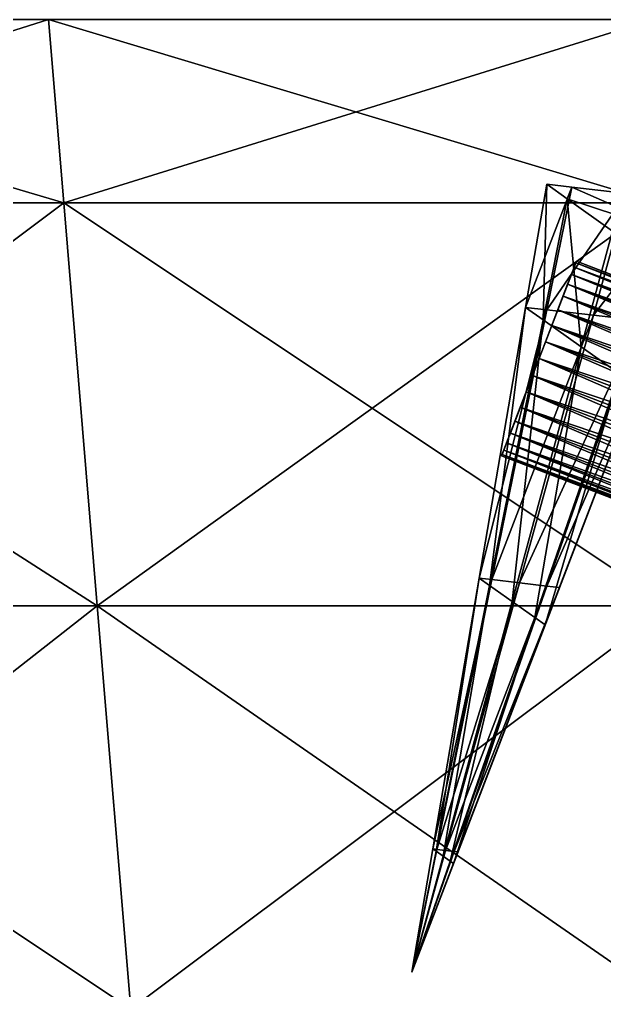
# Model space of a CAD drawing. Header units: metres. Extents: x -1.99 to 2.18, y -3.57 to 1.69.
# Drawn here: x -0.872 to -0.311, y 0.569 to 1.5 of the extents above; entities that cross this region are included whole.
import ezdxf

# ---------------------------------------------------------------- set-up
doc = ezdxf.new("R2010")
doc.units = ezdxf.units.M

msp = doc.modelspace()

# ---------------------------------------------------------------- linework, layer by layer
at = {"layer": 'Cylinder 4'}
for points in [[(-0.3376, 1.26799, 0.43905), (-0.37343, 1.17464, 0.43905), (-0.33814, 1.26658, 0.42168)], [(-0.3376, 1.26799, 0.43905), (-0.37343, 1.17464, 0.43905), (-0.37343, 1.17464, 0.43905)], [(-0.33814, 1.26658, 0.45641), (-0.37343, 1.17464, 0.43905), (-0.3376, 1.26799, 0.43905)], [(0.03584, 1.12465, 0.43905), (-0.3376, 1.26799, 0.43905), (-0.33814, 1.26658, 0.42168)], [(-0.3376, 1.26799, 0.43905), (-0.33814, 1.26658, 0.42168), (-0.33814, 1.26658, 0.42168)], [(-0.3376, 1.26799, 0.43905), (-0.3376, 1.26799, 0.43905), (-0.33814, 1.26658, 0.42168)], [(0.03529, 1.12323, 0.45641), (-0.33814, 1.26658, 0.45641), (-0.3376, 1.26799, 0.43905)], [(-0.33814, 1.26658, 0.45641), (-0.3376, 1.26799, 0.43905), (-0.3376, 1.26799, 0.43905)], [(-0.33814, 1.26658, 0.45641), (-0.33814, 1.26658, 0.45641), (-0.3376, 1.26799, 0.43905)], [(0.03529, 1.12323, 0.45641), (-0.3376, 1.26799, 0.43905), (0.03584, 1.12465, 0.43905)], [(-0.33814, 1.26658, 0.42168), (-0.37343, 1.17464, 0.43905), (-0.33976, 1.26236, 0.40484)], [(-0.33814, 1.26658, 0.42168), (-0.37343, 1.17464, 0.43905), (-0.37343, 1.17464, 0.43905)], [(-0.33814, 1.26658, 0.45641), (-0.37343, 1.17464, 0.43905), (-0.37343, 1.17464, 0.43905)], [(-0.33976, 1.26236, 0.47325), (-0.37343, 1.17464, 0.43905), (-0.33814, 1.26658, 0.45641)], [(-0.33976, 1.26236, 0.40484), (-0.37343, 1.17464, 0.43905), (-0.3424, 1.25549, 0.38905)], [(-0.33976, 1.26236, 0.40484), (-0.37343, 1.17464, 0.43905), (-0.37343, 1.17464, 0.43905)], [(-0.33976, 1.26236, 0.47325), (-0.37343, 1.17464, 0.43905), (-0.37343, 1.17464, 0.43905)], [(-0.3424, 1.25549, 0.48905), (-0.37343, 1.17464, 0.43905), (-0.33976, 1.26236, 0.47325)], [(0.03367, 1.11902, 0.40484), (-0.33976, 1.26236, 0.40484), (-0.3424, 1.25549, 0.38905)], [(-0.33976, 1.26236, 0.40484), (-0.3424, 1.25549, 0.38905), (-0.3424, 1.25549, 0.38905)], [(-0.33976, 1.26236, 0.40484), (-0.33976, 1.26236, 0.40484), (-0.3424, 1.25549, 0.38905)], [(0.03103, 1.11214, 0.48905), (-0.3424, 1.25549, 0.48905), (-0.33976, 1.26236, 0.47325)], [(-0.3424, 1.25549, 0.48905), (-0.33976, 1.26236, 0.47325), (-0.33976, 1.26236, 0.47325)], [(-0.3424, 1.25549, 0.48905), (-0.3424, 1.25549, 0.48905), (-0.33976, 1.26236, 0.47325)], [(0.03529, 1.12323, 0.42168), (-0.33814, 1.26658, 0.42168), (-0.33976, 1.26236, 0.40484)], [(-0.33814, 1.26658, 0.42168), (-0.33976, 1.26236, 0.40484), (-0.33976, 1.26236, 0.40484)], [(-0.33814, 1.26658, 0.42168), (-0.33814, 1.26658, 0.42168), (-0.33976, 1.26236, 0.40484)], [(0.03367, 1.11902, 0.47325), (-0.33976, 1.26236, 0.47325), (-0.33814, 1.26658, 0.45641)], [(-0.33976, 1.26236, 0.47325), (-0.33814, 1.26658, 0.45641), (-0.33814, 1.26658, 0.45641)], [(-0.33976, 1.26236, 0.47325), (-0.33976, 1.26236, 0.47325), (-0.33814, 1.26658, 0.45641)], [(0.03529, 1.12323, 0.42168), (-0.33976, 1.26236, 0.40484), (0.03367, 1.11902, 0.40484)], [(0.03103, 1.11214, 0.48905), (-0.33976, 1.26236, 0.47325), (0.03367, 1.11902, 0.47325)], [(0.03584, 1.12465, 0.43905), (-0.33814, 1.26658, 0.42168), (0.03529, 1.12323, 0.42168)], [(0.03367, 1.11902, 0.47325), (-0.33814, 1.26658, 0.45641), (0.03529, 1.12323, 0.45641)], [(-0.3424, 1.25549, 0.38905), (-0.37343, 1.17464, 0.43905), (-0.34598, 1.24615, 0.37477)], [(-0.3424, 1.25549, 0.38905), (-0.37343, 1.17464, 0.43905), (-0.37343, 1.17464, 0.43905)], [(-0.3424, 1.25549, 0.48905), (-0.37343, 1.17464, 0.43905), (-0.37343, 1.17464, 0.43905)], [(-0.34598, 1.24615, 0.50333), (-0.37343, 1.17464, 0.43905), (-0.3424, 1.25549, 0.48905)], [(0.03103, 1.11214, 0.38905), (-0.3424, 1.25549, 0.38905), (-0.34598, 1.24615, 0.37477)], [(-0.3424, 1.25549, 0.38905), (-0.34598, 1.24615, 0.37477), (-0.34598, 1.24615, 0.37477)], [(-0.3424, 1.25549, 0.38905), (-0.3424, 1.25549, 0.38905), (-0.34598, 1.24615, 0.37477)], [(0.02745, 1.10281, 0.50333), (-0.34598, 1.24615, 0.50333), (-0.3424, 1.25549, 0.48905)], [(-0.34598, 1.24615, 0.50333), (-0.3424, 1.25549, 0.48905), (-0.3424, 1.25549, 0.48905)], [(-0.34598, 1.24615, 0.50333), (-0.34598, 1.24615, 0.50333), (-0.3424, 1.25549, 0.48905)], [(0.03367, 1.11902, 0.40484), (-0.3424, 1.25549, 0.38905), (0.03103, 1.11214, 0.38905)], [(0.02745, 1.10281, 0.50333), (-0.3424, 1.25549, 0.48905), (0.03103, 1.11214, 0.48905)], [(-0.34598, 1.24615, 0.37477), (-0.37343, 1.17464, 0.43905), (-0.3504, 1.23465, 0.36244)], [(-0.34598, 1.24615, 0.37477), (-0.37343, 1.17464, 0.43905), (-0.37343, 1.17464, 0.43905)], [(-0.34598, 1.24615, 0.50333), (-0.37343, 1.17464, 0.43905), (-0.37343, 1.17464, 0.43905)], [(-0.3504, 1.23464, 0.51565), (-0.37343, 1.17464, 0.43905), (-0.34598, 1.24615, 0.50333)], [(0.02745, 1.10281, 0.37477), (-0.34598, 1.24615, 0.37477), (-0.3504, 1.23465, 0.36244)], [(-0.34598, 1.24615, 0.37477), (-0.3504, 1.23465, 0.36244), (-0.3504, 1.23465, 0.36244)], [(-0.34598, 1.24615, 0.37477), (-0.34598, 1.24615, 0.37477), (-0.3504, 1.23465, 0.36244)], [(0.02303, 1.0913, 0.51565), (-0.3504, 1.23464, 0.51565), (-0.34598, 1.24615, 0.50333)], [(-0.3504, 1.23464, 0.51565), (-0.34598, 1.24615, 0.50333), (-0.34598, 1.24615, 0.50333)], [(-0.3504, 1.23464, 0.51565), (-0.3504, 1.23464, 0.51565), (-0.34598, 1.24615, 0.50333)], [(0.03103, 1.11214, 0.38905), (-0.34598, 1.24615, 0.37477), (0.02745, 1.10281, 0.37477)], [(0.02303, 1.0913, 0.51565), (-0.34598, 1.24615, 0.50333), (0.02745, 1.10281, 0.50333)], [(-0.3504, 1.23465, 0.36244), (-0.37343, 1.17464, 0.43905), (-0.35551, 1.22131, 0.35244)], [(-0.3504, 1.23465, 0.36244), (-0.37343, 1.17464, 0.43905), (-0.37343, 1.17464, 0.43905)], [(-0.3504, 1.23464, 0.51565), (-0.37343, 1.17464, 0.43905), (-0.37343, 1.17464, 0.43905)], [(-0.35551, 1.22131, 0.52565), (-0.37343, 1.17464, 0.43905), (-0.3504, 1.23464, 0.51565)], [(0.02303, 1.0913, 0.36244), (-0.3504, 1.23465, 0.36244), (-0.35551, 1.22131, 0.35244)], [(-0.3504, 1.23465, 0.36244), (-0.35551, 1.22131, 0.35244), (-0.35551, 1.22131, 0.35244)], [(-0.3504, 1.23465, 0.36244), (-0.3504, 1.23465, 0.36244), (-0.35551, 1.22131, 0.35244)], [(0.01792, 1.07797, 0.52565), (-0.35551, 1.22131, 0.52565), (-0.3504, 1.23464, 0.51565)], [(-0.35551, 1.22131, 0.52565), (-0.3504, 1.23464, 0.51565), (-0.3504, 1.23464, 0.51565)], [(-0.35551, 1.22131, 0.52565), (-0.35551, 1.22131, 0.52565), (-0.3504, 1.23464, 0.51565)], [(0.02745, 1.10281, 0.37477), (-0.3504, 1.23465, 0.36244), (0.02303, 1.0913, 0.36244)], [(0.01792, 1.07797, 0.52565), (-0.3504, 1.23464, 0.51565), (0.02303, 1.0913, 0.51565)], [(-0.35551, 1.22131, 0.35244), (-0.37343, 1.17464, 0.43905), (-0.36118, 1.20657, 0.34508)], [(-0.35551, 1.22131, 0.35244), (-0.37343, 1.17464, 0.43905), (-0.37343, 1.17464, 0.43905)], [(-0.35551, 1.22131, 0.52565), (-0.37343, 1.17464, 0.43905), (-0.37343, 1.17464, 0.43905)], [(-0.36118, 1.20657, 0.53302), (-0.37343, 1.17464, 0.43905), (-0.35551, 1.22131, 0.52565)], [(0.01792, 1.07797, 0.35244), (-0.35551, 1.22131, 0.35244), (-0.36118, 1.20657, 0.34508)], [(-0.35551, 1.22131, 0.35244), (-0.36118, 1.20657, 0.34508), (-0.36118, 1.20657, 0.34508)], [(-0.35551, 1.22131, 0.35244), (-0.35551, 1.22131, 0.35244), (-0.36118, 1.20657, 0.34508)], [(0.01226, 1.06322, 0.53302), (-0.36118, 1.20657, 0.53302), (-0.35551, 1.22131, 0.52565)], [(-0.36118, 1.20657, 0.53302), (-0.35551, 1.22131, 0.52565), (-0.35551, 1.22131, 0.52565)], [(-0.36118, 1.20657, 0.53302), (-0.36118, 1.20657, 0.53302), (-0.35551, 1.22131, 0.52565)], [(0.02303, 1.0913, 0.36244), (-0.35551, 1.22131, 0.35244), (0.01792, 1.07797, 0.35244)], [(0.01226, 1.06322, 0.53302), (-0.35551, 1.22131, 0.52565), (0.01792, 1.07797, 0.52565)], [(-0.36721, 1.19085, 0.53753), (-0.37343, 1.17464, 0.43905), (-0.36118, 1.20657, 0.53302)], [(-0.36118, 1.20657, 0.34508), (-0.37343, 1.17464, 0.43905), (-0.36721, 1.19085, 0.34057)], [(-0.36118, 1.20657, 0.34508), (-0.37343, 1.17464, 0.43905), (-0.37343, 1.17464, 0.43905)], [(-0.36118, 1.20657, 0.53302), (-0.37343, 1.17464, 0.43905), (-0.37343, 1.17464, 0.43905)], [(0.00622, 1.0475, 0.53753), (-0.36721, 1.19085, 0.53753), (-0.36118, 1.20657, 0.53302)], [(-0.36721, 1.19085, 0.53753), (-0.36118, 1.20657, 0.53302), (-0.36118, 1.20657, 0.53302)], [(-0.36721, 1.19085, 0.53753), (-0.36721, 1.19085, 0.53753), (-0.36118, 1.20657, 0.53302)], [(0.01226, 1.06322, 0.34508), (-0.36118, 1.20657, 0.34508), (-0.36721, 1.19085, 0.34057)], [(-0.36118, 1.20657, 0.34508), (-0.36721, 1.19085, 0.34057), (-0.36721, 1.19085, 0.34057)], [(-0.36118, 1.20657, 0.34508), (-0.36118, 1.20657, 0.34508), (-0.36721, 1.19085, 0.34057)], [(0.00622, 1.0475, 0.53753), (-0.36118, 1.20657, 0.53302), (0.01226, 1.06322, 0.53302)], [(0.01792, 1.07797, 0.35244), (-0.36118, 1.20657, 0.34508), (0.01226, 1.06322, 0.34508)], [(-0.36721, 1.19085, 0.53753), (-0.37343, 1.17464, 0.43905), (-0.37343, 1.17464, 0.43905)], [(0, 1.03129, 0.53905), (-0.37343, 1.17464, 0.53905), (-0.36721, 1.19085, 0.53753)], [(-0.37343, 1.17464, 0.53905), (-0.36721, 1.19085, 0.53753), (-0.36721, 1.19085, 0.53753)], [(-0.37343, 1.17464, 0.53905), (-0.37343, 1.17464, 0.53905), (-0.36721, 1.19085, 0.53753)], [(-0.37343, 1.17464, 0.53905), (-0.37343, 1.17464, 0.43905), (-0.36721, 1.19085, 0.53753)], [(0.00622, 1.0475, 0.34057), (-0.36721, 1.19085, 0.34057), (-0.37343, 1.17464, 0.33905)], [(-0.36721, 1.19085, 0.34057), (-0.37343, 1.17464, 0.33905), (-0.37343, 1.17464, 0.33905)], [(-0.36721, 1.19085, 0.34057), (-0.36721, 1.19085, 0.34057), (-0.37343, 1.17464, 0.33905)], [(-0.36721, 1.19085, 0.34057), (-0.37343, 1.17464, 0.43905), (-0.37343, 1.17464, 0.33905)], [(-0.36721, 1.19085, 0.34057), (-0.37343, 1.17464, 0.43905), (-0.37343, 1.17464, 0.43905)], [(0, 1.03129, 0.53905), (-0.36721, 1.19085, 0.53753), (0.00622, 1.0475, 0.53753)], [(0.01226, 1.06322, 0.34508), (-0.36721, 1.19085, 0.34057), (0.00622, 1.0475, 0.34057)], [(-0.40927, 1.08128, 0.43905), (-0.37343, 1.17464, 0.43905), (-0.40873, 1.0827, 0.45641)], [(-0.40927, 1.08128, 0.43905), (-0.37343, 1.17464, 0.43905), (-0.37343, 1.17464, 0.43905)], [(-0.40873, 1.0827, 0.42168), (-0.37343, 1.17464, 0.43905), (-0.40927, 1.08128, 0.43905)], [(-0.40873, 1.0827, 0.45641), (-0.37343, 1.17464, 0.43905), (-0.40711, 1.08691, 0.47325)], [(-0.40873, 1.0827, 0.45641), (-0.37343, 1.17464, 0.43905), (-0.37343, 1.17464, 0.43905)], [(-0.40873, 1.0827, 0.42168), (-0.37343, 1.17464, 0.43905), (-0.37343, 1.17464, 0.43905)], [(-0.40711, 1.08691, 0.40484), (-0.37343, 1.17464, 0.43905), (-0.40873, 1.0827, 0.42168)], [(-0.40711, 1.08691, 0.47325), (-0.37343, 1.17464, 0.43905), (-0.40447, 1.09379, 0.48905)], [(-0.40711, 1.08691, 0.47325), (-0.37343, 1.17464, 0.43905), (-0.37343, 1.17464, 0.43905)], [(-0.40711, 1.08691, 0.40484), (-0.37343, 1.17464, 0.43905), (-0.37343, 1.17464, 0.43905)], [(-0.40447, 1.09379, 0.38905), (-0.37343, 1.17464, 0.43905), (-0.40711, 1.08691, 0.40484)], [(-0.40447, 1.09379, 0.48905), (-0.37343, 1.17464, 0.43905), (-0.40089, 1.10312, 0.50333)], [(-0.40447, 1.09379, 0.48905), (-0.37343, 1.17464, 0.43905), (-0.37343, 1.17464, 0.43905)], [(-0.40447, 1.09379, 0.38905), (-0.37343, 1.17464, 0.43905), (-0.37343, 1.17464, 0.43905)], [(-0.40089, 1.10312, 0.37477), (-0.37343, 1.17464, 0.43905), (-0.40447, 1.09379, 0.38905)], [(-0.40089, 1.10312, 0.50333), (-0.37343, 1.17464, 0.43905), (-0.39647, 1.11463, 0.51565)], [(-0.40089, 1.10312, 0.50333), (-0.37343, 1.17464, 0.43905), (-0.37343, 1.17464, 0.43905)], [(-0.40089, 1.10312, 0.37477), (-0.37343, 1.17464, 0.43905), (-0.37343, 1.17464, 0.43905)], [(-0.39647, 1.11463, 0.36244), (-0.37343, 1.17464, 0.43905), (-0.40089, 1.10312, 0.37477)], [(-0.39647, 1.11463, 0.51565), (-0.37343, 1.17464, 0.43905), (-0.39135, 1.12796, 0.52565)], [(-0.39647, 1.11463, 0.51565), (-0.37343, 1.17464, 0.43905), (-0.37343, 1.17464, 0.43905)], [(-0.39647, 1.11463, 0.36244), (-0.37343, 1.17464, 0.43905), (-0.37343, 1.17464, 0.43905)], [(-0.39135, 1.12796, 0.35244), (-0.37343, 1.17464, 0.43905), (-0.39647, 1.11463, 0.36244)], [(-0.39135, 1.12796, 0.52565), (-0.37343, 1.17464, 0.43905), (-0.38569, 1.14271, 0.53302)], [(-0.39135, 1.12796, 0.52565), (-0.37343, 1.17464, 0.43905), (-0.37343, 1.17464, 0.43905)], [(-0.39135, 1.12796, 0.35244), (-0.37343, 1.17464, 0.43905), (-0.37343, 1.17464, 0.43905)], [(-0.38569, 1.14271, 0.34508), (-0.37343, 1.17464, 0.43905), (-0.39135, 1.12796, 0.35244)], [(-0.38569, 1.14271, 0.53302), (-0.37343, 1.17464, 0.43905), (-0.37966, 1.15842, 0.53753)], [(-0.38569, 1.14271, 0.53302), (-0.37343, 1.17464, 0.43905), (-0.37343, 1.17464, 0.43905)], [(-0.38569, 1.14271, 0.34508), (-0.37343, 1.17464, 0.43905), (-0.37343, 1.17464, 0.43905)], [(-0.37966, 1.15842, 0.34057), (-0.37343, 1.17464, 0.43905), (-0.38569, 1.14271, 0.34508)], [(-0.00622, 1.01508, 0.53753), (-0.37966, 1.15842, 0.53753), (-0.37343, 1.17464, 0.53905)], [(-0.37966, 1.15842, 0.53753), (-0.37343, 1.17464, 0.53905), (-0.37343, 1.17464, 0.53905)], [(-0.37966, 1.15842, 0.53753), (-0.37966, 1.15842, 0.53753), (-0.37343, 1.17464, 0.53905)], [(-0.37966, 1.15842, 0.53753), (-0.37343, 1.17464, 0.43905), (-0.37343, 1.17464, 0.53905)], [(-0.37966, 1.15842, 0.53753), (-0.37343, 1.17464, 0.43905), (-0.37343, 1.17464, 0.43905)], [(-0.37966, 1.15842, 0.34057), (-0.37343, 1.17464, 0.43905), (-0.37343, 1.17464, 0.43905)], [(0, 1.03129, 0.33905), (-0.37343, 1.17464, 0.33905), (-0.37966, 1.15842, 0.34057)], [(-0.37343, 1.17464, 0.33905), (-0.37966, 1.15842, 0.34057), (-0.37966, 1.15842, 0.34057)], [(-0.37343, 1.17464, 0.33905), (-0.37343, 1.17464, 0.33905), (-0.37966, 1.15842, 0.34057)], [(-0.37343, 1.17464, 0.33905), (-0.37343, 1.17464, 0.43905), (-0.37966, 1.15842, 0.34057)], [(-0.37343, 1.17464, 0.53905), (-0.37343, 1.17464, 0.43905), (-0.37343, 1.17464, 0.43905)], [(-0.00622, 1.01508, 0.53753), (-0.37343, 1.17464, 0.53905), (0, 1.03129, 0.53905)], [(-0.37343, 1.17464, 0.33905), (-0.37343, 1.17464, 0.43905), (-0.37343, 1.17464, 0.43905)], [(0.00622, 1.0475, 0.34057), (-0.37343, 1.17464, 0.33905), (0, 1.03129, 0.33905)], [(-0.01226, 0.99936, 0.53302), (-0.38569, 1.14271, 0.53302), (-0.37966, 1.15842, 0.53753)], [(-0.38569, 1.14271, 0.53302), (-0.37966, 1.15842, 0.53753), (-0.37966, 1.15842, 0.53753)], [(-0.38569, 1.14271, 0.53302), (-0.38569, 1.14271, 0.53302), (-0.37966, 1.15842, 0.53753)], [(-0.00622, 1.01508, 0.34057), (-0.37966, 1.15842, 0.34057), (-0.38569, 1.14271, 0.34508)], [(-0.37966, 1.15842, 0.34057), (-0.38569, 1.14271, 0.34508), (-0.38569, 1.14271, 0.34508)], [(-0.37966, 1.15842, 0.34057), (-0.37966, 1.15842, 0.34057), (-0.38569, 1.14271, 0.34508)], [(-0.01226, 0.99936, 0.53302), (-0.37966, 1.15842, 0.53753), (-0.00622, 1.01508, 0.53753)], [(0, 1.03129, 0.33905), (-0.37966, 1.15842, 0.34057), (-0.00622, 1.01508, 0.34057)], [(-0.01792, 0.98461, 0.52565), (-0.39135, 1.12796, 0.52565), (-0.38569, 1.14271, 0.53302)], [(-0.39135, 1.12796, 0.52565), (-0.38569, 1.14271, 0.53302), (-0.38569, 1.14271, 0.53302)], [(-0.39135, 1.12796, 0.52565), (-0.39135, 1.12796, 0.52565), (-0.38569, 1.14271, 0.53302)], [(-0.01226, 0.99936, 0.34508), (-0.38569, 1.14271, 0.34508), (-0.39135, 1.12796, 0.35244)], [(-0.38569, 1.14271, 0.34508), (-0.39135, 1.12796, 0.35244), (-0.39135, 1.12796, 0.35244)], [(-0.38569, 1.14271, 0.34508), (-0.38569, 1.14271, 0.34508), (-0.39135, 1.12796, 0.35244)], [(-0.01792, 0.98461, 0.52565), (-0.38569, 1.14271, 0.53302), (-0.01226, 0.99936, 0.53302)], [(-0.00622, 1.01508, 0.34057), (-0.38569, 1.14271, 0.34508), (-0.01226, 0.99936, 0.34508)], [(-0.02304, 0.97128, 0.51565), (-0.39647, 1.11463, 0.51565), (-0.39135, 1.12796, 0.52565)], [(-0.39647, 1.11463, 0.51565), (-0.39135, 1.12796, 0.52565), (-0.39135, 1.12796, 0.52565)], [(-0.39647, 1.11463, 0.51565), (-0.39647, 1.11463, 0.51565), (-0.39135, 1.12796, 0.52565)], [(-0.01792, 0.98461, 0.35244), (-0.39135, 1.12796, 0.35244), (-0.39647, 1.11463, 0.36244)], [(-0.39135, 1.12796, 0.35244), (-0.39647, 1.11463, 0.36244), (-0.39647, 1.11463, 0.36244)], [(-0.39135, 1.12796, 0.35244), (-0.39135, 1.12796, 0.35244), (-0.39647, 1.11463, 0.36244)], [(-0.02304, 0.97128, 0.51565), (-0.39135, 1.12796, 0.52565), (-0.01792, 0.98461, 0.52565)], [(-0.01226, 0.99936, 0.34508), (-0.39135, 1.12796, 0.35244), (-0.01792, 0.98461, 0.35244)], [(-0.02745, 0.95977, 0.50333), (-0.40089, 1.10312, 0.50333), (-0.39647, 1.11463, 0.51565)], [(-0.40089, 1.10312, 0.50333), (-0.39647, 1.11463, 0.51565), (-0.39647, 1.11463, 0.51565)], [(-0.40089, 1.10312, 0.50333), (-0.40089, 1.10312, 0.50333), (-0.39647, 1.11463, 0.51565)], [(-0.02304, 0.97128, 0.36244), (-0.39647, 1.11463, 0.36244), (-0.40089, 1.10312, 0.37477)], [(-0.39647, 1.11463, 0.36244), (-0.40089, 1.10312, 0.37477), (-0.40089, 1.10312, 0.37477)], [(-0.39647, 1.11463, 0.36244), (-0.39647, 1.11463, 0.36244), (-0.40089, 1.10312, 0.37477)], [(-0.02745, 0.95977, 0.50333), (-0.39647, 1.11463, 0.51565), (-0.02304, 0.97128, 0.51565)], [(-0.01792, 0.98461, 0.35244), (-0.39647, 1.11463, 0.36244), (-0.02304, 0.97128, 0.36244)], [(-0.03104, 0.95044, 0.48905), (-0.40447, 1.09379, 0.48905), (-0.40089, 1.10312, 0.50333)], [(-0.40447, 1.09379, 0.48905), (-0.40089, 1.10312, 0.50333), (-0.40089, 1.10312, 0.50333)], [(-0.40447, 1.09379, 0.48905), (-0.40447, 1.09379, 0.48905), (-0.40089, 1.10312, 0.50333)], [(-0.02745, 0.95977, 0.37477), (-0.40089, 1.10312, 0.37477), (-0.40447, 1.09379, 0.38905)], [(-0.40089, 1.10312, 0.37477), (-0.40447, 1.09379, 0.38905), (-0.40447, 1.09379, 0.38905)], [(-0.40089, 1.10312, 0.37477), (-0.40089, 1.10312, 0.37477), (-0.40447, 1.09379, 0.38905)], [(-0.03104, 0.95044, 0.48905), (-0.40089, 1.10312, 0.50333), (-0.02745, 0.95977, 0.50333)], [(-0.02304, 0.97128, 0.36244), (-0.40089, 1.10312, 0.37477), (-0.02745, 0.95977, 0.37477)], [(-0.03368, 0.94356, 0.47325), (-0.40711, 1.08691, 0.47325), (-0.40447, 1.09379, 0.48905)], [(-0.40711, 1.08691, 0.47325), (-0.40447, 1.09379, 0.48905), (-0.40447, 1.09379, 0.48905)], [(-0.40711, 1.08691, 0.47325), (-0.40711, 1.08691, 0.47325), (-0.40447, 1.09379, 0.48905)], [(-0.03104, 0.95044, 0.38905), (-0.40447, 1.09379, 0.38905), (-0.40711, 1.08691, 0.40484)], [(-0.40447, 1.09379, 0.38905), (-0.40711, 1.08691, 0.40484), (-0.40711, 1.08691, 0.40484)], [(-0.40447, 1.09379, 0.38905), (-0.40447, 1.09379, 0.38905), (-0.40711, 1.08691, 0.40484)], [(-0.03368, 0.94356, 0.47325), (-0.40447, 1.09379, 0.48905), (-0.03104, 0.95044, 0.48905)], [(-0.02745, 0.95977, 0.37477), (-0.40447, 1.09379, 0.38905), (-0.03104, 0.95044, 0.38905)], [(-0.03584, 0.93793, 0.43905), (-0.40927, 1.08128, 0.43905), (-0.40873, 1.0827, 0.45641)], [(-0.40927, 1.08128, 0.43905), (-0.40873, 1.0827, 0.45641), (-0.40873, 1.0827, 0.45641)], [(-0.40927, 1.08128, 0.43905), (-0.40927, 1.08128, 0.43905), (-0.40873, 1.0827, 0.45641)], [(-0.03529, 0.93935, 0.42168), (-0.40873, 1.0827, 0.42168), (-0.40927, 1.08128, 0.43905)], [(-0.40873, 1.0827, 0.42168), (-0.40927, 1.08128, 0.43905), (-0.40927, 1.08128, 0.43905)], [(-0.40873, 1.0827, 0.42168), (-0.40873, 1.0827, 0.42168), (-0.40927, 1.08128, 0.43905)], [(-0.03529, 0.93935, 0.42168), (-0.40927, 1.08128, 0.43905), (-0.03584, 0.93793, 0.43905)], [(-0.03529, 0.93935, 0.45641), (-0.40873, 1.0827, 0.45641), (-0.40711, 1.08691, 0.47325)], [(-0.40873, 1.0827, 0.45641), (-0.40711, 1.08691, 0.47325), (-0.40711, 1.08691, 0.47325)], [(-0.40873, 1.0827, 0.45641), (-0.40873, 1.0827, 0.45641), (-0.40711, 1.08691, 0.47325)], [(-0.03368, 0.94356, 0.40484), (-0.40711, 1.08691, 0.40484), (-0.40873, 1.0827, 0.42168)], [(-0.40711, 1.08691, 0.40484), (-0.40873, 1.0827, 0.42168), (-0.40873, 1.0827, 0.42168)], [(-0.40711, 1.08691, 0.40484), (-0.40711, 1.08691, 0.40484), (-0.40873, 1.0827, 0.42168)], [(-0.03584, 0.93793, 0.43905), (-0.40873, 1.0827, 0.45641), (-0.03529, 0.93935, 0.45641)], [(-0.03368, 0.94356, 0.40484), (-0.40873, 1.0827, 0.42168), (-0.03529, 0.93935, 0.42168)], [(-0.03529, 0.93935, 0.45641), (-0.40711, 1.08691, 0.47325), (-0.03368, 0.94356, 0.47325)], [(-0.03104, 0.95044, 0.38905), (-0.40711, 1.08691, 0.40484), (-0.03368, 0.94356, 0.40484)]]:
    msp.add_3dface(points, dxfattribs=at)
at = {"layer": 'Pyramid'}
for points in [[(-1.39911, 1.32422, 0.05182), (-1.42383, 1.5, 0.05273), (-0.84375, 1.5, 0.16875)], [(-0.8291, 1.32422, -0.16582), (-1.42383, 1.5, -0.05273), (-1.39911, 1.32422, -0.05182)], [(-0.8291, 1.32422, -0.16582), (-0.84375, 1.5, -0.16875), (-1.42383, 1.5, -0.05273)], [(-0.84375, 1.5, -0.16875), (-1.42383, 1.5, 0.05273), (-1.42383, 1.5, -0.05273)], [(-0.84375, 1.5, 0.16875), (-1.42383, 1.5, 0.05273), (-0.84375, 1.5, -0.16875)], [(-1.39911, 1.32422, 0.05182), (-0.84375, 1.5, 0.16875), (-0.8291, 1.32422, 0.16582)], [(-0.8291, 1.32422, 0.16582), (-0.84375, 1.5, 0.16875), (-0.26367, 1.5, 0.28477)], [(-0.2591, 1.32422, -0.27982), (-0.84375, 1.5, -0.16875), (-0.8291, 1.32422, -0.16582)], [(-0.2591, 1.32422, -0.27982), (-0.26367, 1.5, -0.28477), (-0.84375, 1.5, -0.16875)], [(-0.84375, 1.5, -0.16875), (0.84375, 1.5, -0.16875), (-0.84375, 1.5, 0.16875)], [(-0.84375, 1.5, 0.16875), (0.26367, 1.5, 0.28477), (-0.26367, 1.5, 0.28477)], [(-0.84375, 1.5, -0.16875), (-0.26367, 1.5, -0.28477), (0.84375, 1.5, -0.16875)], [(-0.84375, 1.5, 0.16875), (0.84375, 1.5, -0.16875), (0.84375, 1.5, 0.16875)], [(0.26367, 1.5, 0.28477), (-0.84375, 1.5, 0.16875), (0.84375, 1.5, 0.16875)], [(-0.8291, 1.32422, 0.16582), (-0.26367, 1.5, 0.28477), (-0.2591, 1.32422, 0.27982)], [(-1.34473, 0.9375, 0.0498), (-1.39911, 1.32422, 0.05182), (-0.8291, 1.32422, 0.16582)], [(-0.79688, 0.9375, -0.15937), (-1.39911, 1.32422, -0.05182), (-1.34473, 0.9375, -0.0498)], [(-0.79688, 0.9375, -0.15937), (-0.8291, 1.32422, -0.16582), (-1.39911, 1.32422, -0.05182)], [(-1.34473, 0.9375, 0.0498), (-0.8291, 1.32422, 0.16582), (-0.79688, 0.9375, 0.15938)], [(-0.79688, 0.9375, 0.15938), (-0.8291, 1.32422, 0.16582), (-0.2591, 1.32422, 0.27982)], [(-0.24902, 0.9375, -0.26895), (-0.8291, 1.32422, -0.16582), (-0.79688, 0.9375, -0.15937)], [(-0.24902, 0.9375, -0.26895), (-0.2591, 1.32422, -0.27982), (-0.8291, 1.32422, -0.16582)], [(-0.79688, 0.9375, 0.15938), (-0.2591, 1.32422, 0.27982), (-0.24902, 0.9375, 0.26895)], [(-1.29034, 0.55078, 0.04779), (-1.34473, 0.9375, 0.0498), (-0.79688, 0.9375, 0.15938)], [(-0.76465, 0.55078, -0.15293), (-1.34473, 0.9375, -0.0498), (-1.29034, 0.55078, -0.04779)], [(-0.76465, 0.55078, -0.15293), (-0.79688, 0.9375, -0.15937), (-1.34473, 0.9375, -0.0498)], [(-1.29034, 0.55078, 0.04779), (-0.79688, 0.9375, 0.15938), (-0.76465, 0.55078, 0.15293)], [(-0.76465, 0.55078, 0.15293), (-0.79688, 0.9375, 0.15938), (-0.24902, 0.9375, 0.26895)], [(-0.23895, 0.55078, -0.25807), (-0.79688, 0.9375, -0.15937), (-0.76465, 0.55078, -0.15293)], [(-0.23895, 0.55078, -0.25807), (-0.24902, 0.9375, -0.26895), (-0.79688, 0.9375, -0.15937)], [(-0.76465, 0.55078, 0.15293), (-0.24902, 0.9375, 0.26895), (-0.23895, 0.55078, 0.25807)]]:
    msp.add_3dface(points, dxfattribs=at)
at = {"layer": 'Pyramid 10'}
for points in [[(-0.38622, 1.22383, 0.424), (-0.366, 1.34189, 0.38125), (-0.34197, 1.3391, 0.39776)], [(-0.36957, 1.21201, 0.41006), (-0.366, 1.34189, 0.38125), (-0.38622, 1.22383, 0.424)], [(-0.36957, 1.21201, 0.41006), (-0.34628, 1.32788, 0.36473), (-0.366, 1.34189, 0.38125)], [(-0.34628, 1.32788, 0.36473), (-0.34197, 1.3391, 0.39776), (-0.366, 1.34189, 0.38125)], [(-0.38622, 1.22383, 0.424), (-0.34197, 1.3391, 0.39776), (-0.36594, 1.22148, 0.43793)], [(-0.36594, 1.22148, 0.43793), (-0.34197, 1.3391, 0.39776), (-0.28909, 1.33297, 0.4341)], [(-0.36594, 1.22148, 0.43793), (-0.28909, 1.33297, 0.4341), (-0.32132, 1.21631, 0.4686)], [(-0.34197, 1.3391, 0.39776), (-0.34628, 1.32788, 0.36473), (-0.22596, 1.28813, 0.38125)], [(-0.34197, 1.3391, 0.39776), (-0.22596, 1.28813, 0.38125), (-0.28909, 1.33297, 0.4341)], [(-0.32132, 1.21631, 0.4686), (-0.28909, 1.33297, 0.4341), (-0.23621, 1.32684, 0.47044)], [(-0.33295, 1.186, 0.3794), (-0.34628, 1.32788, 0.36473), (-0.36957, 1.21201, 0.41006)], [(-0.33295, 1.186, 0.3794), (-0.30288, 1.29705, 0.32839), (-0.34628, 1.32788, 0.36473)], [(-0.22596, 1.28813, 0.38125), (-0.34628, 1.32788, 0.36473), (-0.30288, 1.29705, 0.32839)], [(-0.32132, 1.21631, 0.4686), (-0.23621, 1.32684, 0.47044), (-0.2767, 1.21113, 0.49926)], [(-0.29634, 1.15999, 0.34874), (-0.30288, 1.29705, 0.32839), (-0.33295, 1.186, 0.3794)], [(-0.43069, 0.9641, 0.51805), (-0.38622, 1.22383, 0.424), (-0.36594, 1.22148, 0.43793)], [(-0.42082, 0.95709, 0.50979), (-0.38622, 1.22383, 0.424), (-0.43069, 0.9641, 0.51805)], [(-0.43069, 0.9641, 0.51805), (-0.36594, 1.22148, 0.43793), (-0.41867, 0.96271, 0.52631)], [(-0.42082, 0.95709, 0.50979), (-0.36957, 1.21201, 0.41006), (-0.38622, 1.22383, 0.424)], [(-0.41867, 0.96271, 0.52631), (-0.36594, 1.22148, 0.43793), (-0.32132, 1.21631, 0.4686)], [(-0.39912, 0.94168, 0.49162), (-0.36957, 1.21201, 0.41006), (-0.42082, 0.95709, 0.50979)], [(-0.41867, 0.96271, 0.52631), (-0.32132, 1.21631, 0.4686), (-0.39223, 0.95964, 0.54448)], [(-0.39912, 0.94168, 0.49162), (-0.33295, 1.186, 0.3794), (-0.36957, 1.21201, 0.41006)], [(-0.39223, 0.95964, 0.54448), (-0.32132, 1.21631, 0.4686), (-0.2767, 1.21113, 0.49926)], [(-0.39223, 0.95964, 0.54448), (-0.2767, 1.21113, 0.49926), (-0.36579, 0.95658, 0.56265)], [(-0.36579, 0.95658, 0.56265), (-0.2767, 1.21113, 0.49926), (-0.25642, 1.20878, 0.5132)], [(-0.36579, 0.95658, 0.56265), (-0.25642, 1.20878, 0.5132), (-0.35377, 0.95518, 0.57091)], [(-0.35377, 0.95518, 0.57091), (-0.25642, 1.20878, 0.5132), (-0.26006, 1.19931, 0.48532)], [(-0.35593, 0.94957, 0.55439), (-0.26006, 1.19931, 0.48532), (-0.26806, 1.17847, 0.424)], [(-0.35377, 0.95518, 0.57091), (-0.26006, 1.19931, 0.48532), (-0.35593, 0.94957, 0.55439)], [(-0.37742, 0.92627, 0.47345), (-0.33295, 1.186, 0.3794), (-0.39912, 0.94168, 0.49162)], [(-0.37742, 0.92627, 0.47345), (-0.29634, 1.15999, 0.34874), (-0.33295, 1.186, 0.3794)], [(-0.36067, 0.93722, 0.51805), (-0.26806, 1.17847, 0.424), (-0.27606, 1.15764, 0.36267)], [(-0.35593, 0.94957, 0.55439), (-0.26806, 1.17847, 0.424), (-0.36067, 0.93722, 0.51805)], [(-0.36756, 0.91926, 0.4652), (-0.29634, 1.15999, 0.34874), (-0.37742, 0.92627, 0.47345)], [(-0.36756, 0.91926, 0.4652), (-0.27969, 1.14817, 0.3348), (-0.29634, 1.15999, 0.34874)], [(-0.36541, 0.92487, 0.48171), (-0.27606, 1.15764, 0.36267), (-0.27969, 1.14817, 0.3348)], [(-0.36067, 0.93722, 0.51805), (-0.27606, 1.15764, 0.36267), (-0.36541, 0.92487, 0.48171)], [(-0.36541, 0.92487, 0.48171), (-0.27969, 1.14817, 0.3348), (-0.36756, 0.91926, 0.4652)], [(-0.47516, 0.70437, 0.61211), (-0.43069, 0.9641, 0.51805), (-0.41867, 0.96271, 0.52631)], [(-0.47207, 0.70218, 0.60953), (-0.43069, 0.9641, 0.51805), (-0.47516, 0.70437, 0.61211)], [(-0.47516, 0.70437, 0.61211), (-0.41867, 0.96271, 0.52631), (-0.4714, 0.70393, 0.61469)], [(-0.47207, 0.70218, 0.60953), (-0.42082, 0.95709, 0.50979), (-0.43069, 0.9641, 0.51805)], [(-0.4714, 0.70393, 0.61469), (-0.41867, 0.96271, 0.52631), (-0.39223, 0.95964, 0.54448)], [(-0.4714, 0.70393, 0.61469), (-0.39223, 0.95964, 0.54448), (-0.46314, 0.70298, 0.62037)], [(-0.46314, 0.70298, 0.62037), (-0.39223, 0.95964, 0.54448), (-0.36579, 0.95658, 0.56265)], [(-0.46529, 0.69736, 0.60385), (-0.42082, 0.95709, 0.50979), (-0.47207, 0.70218, 0.60953)], [(-0.46529, 0.69736, 0.60385), (-0.39912, 0.94168, 0.49162), (-0.42082, 0.95709, 0.50979)], [(-0.46314, 0.70298, 0.62037), (-0.36579, 0.95658, 0.56265), (-0.45488, 0.70202, 0.62605)], [(-0.45488, 0.70202, 0.62605), (-0.36579, 0.95658, 0.56265), (-0.35377, 0.95518, 0.57091)], [(-0.45488, 0.70202, 0.62605), (-0.35377, 0.95518, 0.57091), (-0.45112, 0.70158, 0.62863)], [(-0.45112, 0.70158, 0.62863), (-0.35377, 0.95518, 0.57091), (-0.35593, 0.94957, 0.55439)], [(-0.45851, 0.69255, 0.59817), (-0.39912, 0.94168, 0.49162), (-0.46529, 0.69736, 0.60385)], [(-0.45851, 0.69255, 0.59817), (-0.37742, 0.92627, 0.47345), (-0.39912, 0.94168, 0.49162)], [(-0.45179, 0.69983, 0.62346), (-0.35593, 0.94957, 0.55439), (-0.36067, 0.93722, 0.51805)], [(-0.45112, 0.70158, 0.62863), (-0.35593, 0.94957, 0.55439), (-0.45179, 0.69983, 0.62346)], [(-0.45327, 0.69597, 0.61211), (-0.36067, 0.93722, 0.51805), (-0.36541, 0.92487, 0.48171)], [(-0.45179, 0.69983, 0.62346), (-0.36067, 0.93722, 0.51805), (-0.45327, 0.69597, 0.61211)], [(-0.45543, 0.69036, 0.59559), (-0.37742, 0.92627, 0.47345), (-0.45851, 0.69255, 0.59817)], [(-0.45543, 0.69036, 0.59559), (-0.36756, 0.91926, 0.4652), (-0.37742, 0.92627, 0.47345)], [(-0.45476, 0.69211, 0.60075), (-0.36541, 0.92487, 0.48171), (-0.36756, 0.91926, 0.4652)], [(-0.45327, 0.69597, 0.61211), (-0.36541, 0.92487, 0.48171), (-0.45476, 0.69211, 0.60075)], [(-0.45476, 0.69211, 0.60075), (-0.36756, 0.91926, 0.4652), (-0.45543, 0.69036, 0.59559)], [(-0.49537, 0.58631, 0.65486), (-0.47516, 0.70437, 0.61211), (-0.4714, 0.70393, 0.61469)], [(-0.49537, 0.58631, 0.65486), (-0.47516, 0.70437, 0.61211), (-0.49537, 0.58631, 0.65486)], [(-0.49537, 0.58631, 0.65486), (-0.47207, 0.70218, 0.60953), (-0.47516, 0.70437, 0.61211)], [(-0.49537, 0.58631, 0.65486), (-0.4714, 0.70393, 0.61469), (-0.46314, 0.70298, 0.62037)], [(-0.49537, 0.58631, 0.65486), (-0.4714, 0.70393, 0.61469), (-0.49537, 0.58631, 0.65486)], [(-0.49537, 0.58631, 0.65486), (-0.46314, 0.70298, 0.62037), (-0.45488, 0.70202, 0.62605)], [(-0.49537, 0.58631, 0.65486), (-0.46314, 0.70298, 0.62037), (-0.49537, 0.58631, 0.65486)], [(-0.49537, 0.58631, 0.65486), (-0.47207, 0.70218, 0.60953), (-0.49537, 0.58631, 0.65486)], [(-0.49537, 0.58631, 0.65486), (-0.46529, 0.69736, 0.60385), (-0.47207, 0.70218, 0.60953)], [(-0.49537, 0.58631, 0.65486), (-0.45488, 0.70202, 0.62605), (-0.45112, 0.70158, 0.62863)], [(-0.49537, 0.58631, 0.65486), (-0.45488, 0.70202, 0.62605), (-0.49537, 0.58631, 0.65486)], [(-0.49537, 0.58631, 0.65486), (-0.45112, 0.70158, 0.62863), (-0.45179, 0.69983, 0.62346)], [(-0.49537, 0.58631, 0.65486), (-0.45112, 0.70158, 0.62863), (-0.49537, 0.58631, 0.65486)], [(-0.49537, 0.58631, 0.65486), (-0.45179, 0.69983, 0.62346), (-0.45327, 0.69597, 0.61211)], [(-0.49537, 0.58631, 0.65486), (-0.45179, 0.69983, 0.62346), (-0.49537, 0.58631, 0.65486)], [(-0.49537, 0.58631, 0.65486), (-0.46529, 0.69736, 0.60385), (-0.49537, 0.58631, 0.65486)], [(-0.49537, 0.58631, 0.65486), (-0.45851, 0.69255, 0.59817), (-0.46529, 0.69736, 0.60385)], [(-0.49537, 0.58631, 0.65486), (-0.45327, 0.69597, 0.61211), (-0.45476, 0.69211, 0.60075)], [(-0.49537, 0.58631, 0.65486), (-0.45327, 0.69597, 0.61211), (-0.49537, 0.58631, 0.65486)], [(-0.49537, 0.58631, 0.65486), (-0.45851, 0.69255, 0.59817), (-0.49537, 0.58631, 0.65486)], [(-0.49537, 0.58631, 0.65486), (-0.45543, 0.69036, 0.59559), (-0.45851, 0.69255, 0.59817)], [(-0.49537, 0.58631, 0.65486), (-0.45476, 0.69211, 0.60075), (-0.45543, 0.69036, 0.59559)], [(-0.49537, 0.58631, 0.65486), (-0.45476, 0.69211, 0.60075), (-0.49537, 0.58631, 0.65486)], [(-0.49537, 0.58631, 0.65486), (-0.45543, 0.69036, 0.59559), (-0.49537, 0.58631, 0.65486)]]:
    msp.add_3dface(points, dxfattribs=at)

doc.saveas('drawing.dxf')
